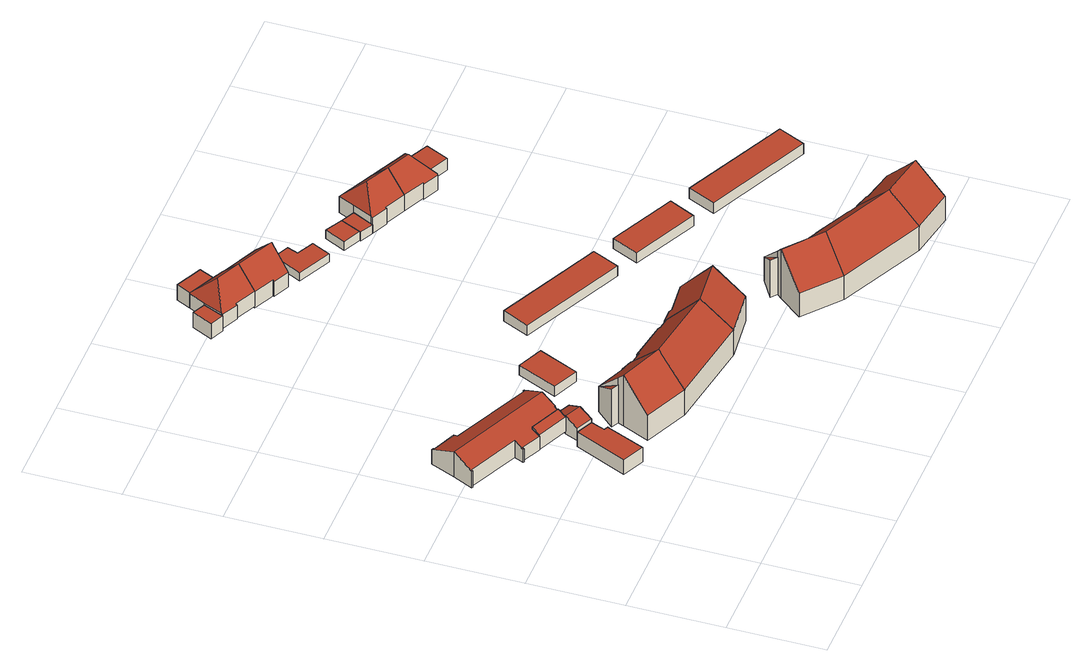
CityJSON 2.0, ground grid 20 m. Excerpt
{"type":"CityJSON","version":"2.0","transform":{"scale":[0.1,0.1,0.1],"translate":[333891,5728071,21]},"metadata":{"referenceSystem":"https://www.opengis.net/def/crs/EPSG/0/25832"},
"CityObjects":{
"building1":{"type":"Building","attributes":{"Gemeindeschluessel":"05170048","Geometrietyp2DReferenz":"3000","function":"31001_1010"},"address":[{"country":"Germany","locality":"Wesel","thoroughfareNumber":"133","thoroughfareName":"Reeser Landstraße"}],"children":["building1-1","building1-2"]},
"building1-1":{"type":"BuildingPart","attributes":{"roofType":"3100","measuredHeight":6.15},"parents":["building1"],"geometry":[{"type":"MultiSurface","lod":"2","boundaries":[[[0,1,2,3]],[[4,5,1,0]],[[6,7,5,4]],[[8,9,10,11]],[[12,13,9,8]],[[14,15,13,12]],[[16,17,15,14]],[[18,19,17,16]],[[20,21,19,18]],[[22,23,21,20]],[[24,25,23,22]],[[26,27,25,24]],[[28,29,27,26]],[[30,31,29,28]],[[32,33,31,30]],[[34,35,33,32]],[[36,37,35,34]],[[38,39,37,36]],[[40,41,39,38]],[[3,2,41,40]],[[22,20,18,16,14,12,8,11,42,6,4,0,3,24]],[[40,38,36,34,32,30,28,26,24,3]],[[1,5,7,43,10,9,13,15,17,19,21,23,25,27,29,31,33,35,37,39,41,2]],[[44,45,43,7]],[[6,42,45,44]],[[45,46,10,43]],[[42,11,46,45]]],"semantics":{"surfaces":[{"type":"WallSurface"},{"type":"RoofSurface"},{"type":"GroundSurface"},{"type":"ClosureSurface"}],"values":[0,0,0,0,0,0,0,0,0,0,0,0,0,0,0,0,0,0,0,0,1,1,2,0,3,0,3]}}]},
"building1-2":{"type":"BuildingPart","attributes":{"roofType":"2100","measuredHeight":4.39},"address":[{"country":"Germany","locality":"Wesel","thoroughfareNumber":"133","thoroughfareName":"Reeser Landstraße"}],"parents":["building1"],"geometry":[{"type":"MultiSurface","lod":"2","boundaries":[[[47,48,44,49]],[[50,46,48,47]],[[50,47,49,51]],[[48,46,45,44]],[[51,42,11,50]],[[45,46,11,42]],[[51,49,6,42]],[[44,45,42,6]]],"semantics":{"surfaces":[{"type":"WallSurface"},{"type":"RoofSurface"},{"type":"GroundSurface"},{"type":"ClosureSurface"}],"values":[0,0,1,2,0,3,0,3]}}]},
"building2":{"type":"Building","attributes":{"Geometrietyp2DReferenz":"3000","Gemeindeschluessel":"05170048","function":"31001_2723","roofType":"1000","measuredHeight":3.42},"address":[{"country":"Germany","locality":"Wesel","thoroughfareNumber":"133","thoroughfareName":"Reeser Landstraße"}],"geometry":[{"type":"Solid","lod":"2","boundaries":[[[[52,53,54,55]],[[56,57,53,52]],[[58,59,57,56]],[[60,61,59,58]],[[62,63,61,60]],[[64,65,63,62]],[[55,54,65,64]],[[62,60,58,56,52,55,64]],[[53,57,59,61,63,65,54]]]],"semantics":{"surfaces":[{"type":"WallSurface"},{"type":"RoofSurface"},{"type":"GroundSurface"}],"values":[[0,0,0,0,0,0,0,1,2]]}}]},
"building3":{"type":"Building","attributes":{"Geometrietyp2DReferenz":"3000","Gemeindeschluessel":"05170048","function":"31001_2463","roofType":"3100","measuredHeight":4.27},"address":[{"country":"Germany","locality":"Wesel","thoroughfareNumber":"133","thoroughfareName":"Reeser Landstraße"}],"geometry":[{"type":"Solid","lod":"2","boundaries":[[[[66,67,68,69]],[[70,71,67,66]],[[72,73,71,70]],[[74,75,73,72]],[[76,77,75,74]],[[78,79,77,76]],[[80,81,79,78]],[[82,83,81,80]],[[69,68,83,82]],[[69,82,80,66]],[[78,76,74,72,70,66,80]],[[67,71,73,75,77,79,81,83,68]]]],"semantics":{"surfaces":[{"type":"WallSurface"},{"type":"RoofSurface"},{"type":"GroundSurface"}],"values":[[0,0,0,0,0,0,0,0,0,1,1,2]]}}]},
"building4":{"type":"Building","attributes":{"Geometrietyp2DReferenz":"3000","Gemeindeschluessel":"05170048","function":"31001_2463","roofType":"1000","measuredHeight":2.33},"address":[{"country":"Germany","locality":"Wesel","thoroughfareNumber":"25","thoroughfareName":"Otto-Brenner-Straße"}],"geometry":[{"type":"Solid","lod":"2","boundaries":[[[[84,85,86,87]],[[88,89,85,84]],[[90,91,89,88]],[[87,86,91,90]],[[88,84,87,90]],[[85,89,91,86]]]],"semantics":{"surfaces":[{"type":"WallSurface"},{"type":"RoofSurface"},{"type":"GroundSurface"}],"values":[[0,0,0,0,1,2]]}}]},
"building5":{"type":"Building","attributes":{"Gemeindeschluessel":"05170048","Geometrietyp2DReferenz":"3000","function":"31001_1010"},"address":[{"country":"Germany","locality":"Wesel","thoroughfareNumber":"25","thoroughfareName":"Otto-Brenner-Straße"},{"country":"Germany","locality":"Wesel","thoroughfareNumber":"23","thoroughfareName":"Otto-Brenner-Straße"}],"children":["building5-1","building5-2","building5-3","building5-4","building5-5"]},
"building5-1":{"type":"BuildingPart","attributes":{"roofType":"3100","measuredHeight":12.41},"parents":["building5"],"geometry":[{"type":"Solid","lod":"2","boundaries":[[[[92,93,94,95]],[[96,97,93,92]],[[98,99,97,96]],[[100,101,99,98]],[[102,103,101,100]],[[104,105,106,107]],[[104,107,108,109]],[[102,100,98,96,92,95,109,108]],[[110,94,93,97,99,101,103,111,106,105]],[[109,110,105,104]],[[95,94,110,109]],[[108,111,103,102]],[[107,106,111,108]]]],"semantics":{"surfaces":[{"type":"WallSurface"},{"type":"RoofSurface"},{"type":"GroundSurface"},{"type":"ClosureSurface"}],"values":[[0,0,0,0,0,0,1,1,2,3,3,3,3]]}}]},
"building5-2":{"type":"BuildingPart","attributes":{"roofType":"2100","measuredHeight":9.2},"parents":["building5"],"geometry":[{"type":"Solid","lod":"2","boundaries":[[[[112,113,114,115]],[[116,117,113,112]],[[112,115,116]],[[113,117,114]],[[116,115,114,117]]]],"semantics":{"surfaces":[{"type":"WallSurface"},{"type":"RoofSurface"},{"type":"GroundSurface"},{"type":"ClosureSurface"}],"values":[[0,0,1,2,3]]}}]},
"building5-3":{"type":"BuildingPart","attributes":{"roofType":"3100","measuredHeight":12.41},"parents":["building5"],"geometry":[{"type":"MultiSurface","lod":"2","boundaries":[[[118,119,120,121]],[[122,123,119,118]],[[124,125,126,127]],[[128,129,125,124]],[[130,131,129,128]],[[95,94,131,130]],[[121,120,105,104]],[[95,130,128,124,127,122,118,109]],[[121,104,109,118]],[[119,123,126,125,129,131,94,110,105,120]],[[122,127,132]],[[126,123,132,127]],[[109,110,94,95]],[[104,105,110,109]]],"semantics":{"surfaces":[{"type":"WallSurface"},{"type":"RoofSurface"},{"type":"GroundSurface"},{"type":"ClosureSurface"}],"values":[0,0,0,0,0,0,0,1,1,2,0,3,3,3]}}]},
"building5-4":{"type":"BuildingPart","attributes":{"roofType":"2100","measuredHeight":9.2},"parents":["building5"],"geometry":[{"type":"Solid","lod":"2","boundaries":[[[[133,134,123,132]],[[127,126,134,133]],[[133,132,127]],[[134,126,123]],[[132,123,126,127]]]],"semantics":{"surfaces":[{"type":"WallSurface"},{"type":"RoofSurface"},{"type":"GroundSurface"},{"type":"ClosureSurface"}],"values":[[0,0,1,2,3]]}}]},
"building5-5":{"type":"BuildingPart","attributes":{"roofType":"3100","measuredHeight":12.41},"parents":["building5"],"geometry":[{"type":"MultiSurface","lod":"2","boundaries":[[[135,136,103,102]],[[137,138,136,135]],[[139,140,138,137]],[[115,114,140,139]],[[141,142,117,143]],[[144,145,142,141]],[[107,106,145,144]],[[107,144,141,108]],[[143,115,139,137,135,102,108,141]],[[111,103,136,138,140,114,117,142,145,106]],[[108,111,106,107]],[[102,103,111,108]],[[143,116,115]],[[117,114,115,116]]],"semantics":{"surfaces":[{"type":"WallSurface"},{"type":"RoofSurface"},{"type":"GroundSurface"},{"type":"ClosureSurface"}],"values":[0,0,0,0,0,0,0,1,1,2,3,3,0,3]}}]},
"building6":{"type":"Building","attributes":{"Geometrietyp2DReferenz":"3000","Gemeindeschluessel":"05170048","function":"31001_2463","roofType":"1000","measuredHeight":3.62},"address":[{"country":"Germany","locality":"Wesel","thoroughfareNumber":"140","thoroughfareName":"Reeser Landstraße"}],"geometry":[{"type":"Solid","lod":"2","boundaries":[[[[146,147,148,149]],[[150,151,147,146]],[[152,153,151,150]],[[149,148,153,152]],[[150,146,149,152]],[[147,151,153,148]]]],"semantics":{"surfaces":[{"type":"WallSurface"},{"type":"RoofSurface"},{"type":"GroundSurface"}],"values":[[0,0,0,0,1,2]]}}]},
"building7":{"type":"Building","attributes":{"Gemeindeschluessel":"05170048","Geometrietyp2DReferenz":"3000","function":"31001_1010"},"address":[{"country":"Germany","locality":"Wesel","thoroughfareNumber":"140","thoroughfareName":"Reeser Landstraße"}],"children":["building7-1","building7-2"]},
"building7-1":{"type":"BuildingPart","attributes":{"roofType":"5000","measuredHeight":7.92},"parents":["building7"],"geometry":[{"type":"Solid","lod":"2","boundaries":[[[[154,155,156,157]],[[158,159,155,154]],[[160,161,159,158]],[[162,163,161,160]],[[164,165,163,162]],[[166,165,164]],[[167,168,169,170]],[[171,172,168,167]],[[173,174,172,171]],[[157,156,174,173]],[[171,167,170,166,175]],[[166,164,162,160,175]],[[160,158,154,157,173,171,175]],[[155,159,161,163,165,169,168,172,174,156]],[[170,169,165,166]]]],"semantics":{"surfaces":[{"type":"WallSurface"},{"type":"RoofSurface"},{"type":"GroundSurface"},{"type":"ClosureSurface"}],"values":[[0,0,0,0,0,0,0,0,0,0,1,1,1,2,3]]}}]},
"building7-2":{"type":"BuildingPart","attributes":{"roofType":"1000","measuredHeight":3.68},"parents":["building7"],"geometry":[{"type":"Solid","lod":"2","boundaries":[[[[176,177,165,166]],[[178,179,177,176]],[[170,169,179,178]],[[178,176,166,170]],[[177,179,169,165]],[[166,165,169,170]]]],"semantics":{"surfaces":[{"type":"WallSurface"},{"type":"RoofSurface"},{"type":"GroundSurface"},{"type":"ClosureSurface"}],"values":[[0,0,0,1,2,3]]}}]},
"building8":{"type":"Building","attributes":{"Geometrietyp2DReferenz":"3000","Gemeindeschluessel":"05170048","function":"31001_2463","roofType":"1000","measuredHeight":2.51},"address":[{"country":"Germany","locality":"Wesel","thoroughfareNumber":"23","thoroughfareName":"Otto-Brenner-Straße"}],"geometry":[{"type":"Solid","lod":"2","boundaries":[[[[180,181,182,183]],[[184,185,181,180]],[[186,187,185,184]],[[183,182,187,186]],[[184,180,183,186]],[[181,185,187,182]]]],"semantics":{"surfaces":[{"type":"WallSurface"},{"type":"RoofSurface"},{"type":"GroundSurface"}],"values":[[0,0,0,0,1,2]]}}]},
"building9":{"type":"Building","attributes":{"Geometrietyp2DReferenz":"3000","Gemeindeschluessel":"05170048","function":"31001_1010","roofType":"3100","measuredHeight":8.26},"address":[{"country":"Germany","locality":"Wesel","thoroughfareNumber":"138","thoroughfareName":"Reeser Landstraße"}],"geometry":[{"type":"Solid","lod":"2","boundaries":[[[[171,188,189,190]],[[191,192,188,171]],[[193,194,192,191]],[[195,196,194,193]],[[197,198,196,195]],[[199,200,198,197]],[[201,202,200,199]],[[190,189,202,201]],[[190,201,199,197,195,171]],[[193,191,171,195]],[[188,192,194,196,198,200,202,189]]]],"semantics":{"surfaces":[{"type":"WallSurface"},{"type":"RoofSurface"},{"type":"GroundSurface"}],"values":[[0,0,0,0,0,0,0,0,1,1,2]]}}]},
"building10":{"type":"Building","attributes":{"Geometrietyp2DReferenz":"3000","Gemeindeschluessel":"05170048","function":"31001_2723","roofType":"1000","measuredHeight":2.05},"address":[{"country":"Germany","locality":"Wesel","thoroughfareNumber":"136","thoroughfareName":"Reeser Landstraße"}],"geometry":[{"type":"Solid","lod":"2","boundaries":[[[[203,204,205,206]],[[207,208,204,203]],[[209,210,208,207]],[[211,212,210,209]],[[213,214,212,211]],[[206,205,214,213]],[[211,209,207,203,206,213]],[[204,208,210,212,214,205]]]],"semantics":{"surfaces":[{"type":"WallSurface"},{"type":"RoofSurface"},{"type":"GroundSurface"}],"values":[[0,0,0,0,0,0,1,2]]}}]},
"building11":{"type":"Building","attributes":{"Geometrietyp2DReferenz":"3000","Gemeindeschluessel":"05170048","function":"31001_2723","roofType":"1000","measuredHeight":2.08},"address":[{"country":"Germany","locality":"Wesel","thoroughfareNumber":"136","thoroughfareName":"Reeser Landstraße"}],"geometry":[{"type":"Solid","lod":"2","boundaries":[[[[215,216,217,218]],[[219,220,216,215]],[[221,222,220,219]],[[218,217,222,221]],[[219,215,218,221]],[[216,220,222,217]]]],"semantics":{"surfaces":[{"type":"WallSurface"},{"type":"RoofSurface"},{"type":"GroundSurface"}],"values":[[0,0,0,0,1,2]]}}]},
"building12":{"type":"Building","attributes":{"Gemeindeschluessel":"05170048","Geometrietyp2DReferenz":"3000","function":"31001_1010"},"address":[{"country":"Germany","locality":"Wesel","thoroughfareNumber":"19","thoroughfareName":"Otto-Brenner-Straße"},{"country":"Germany","locality":"Wesel","thoroughfareNumber":"21","thoroughfareName":"Otto-Brenner-Straße"}],"children":["building12-1","building12-2","building12-3","building12-4","building12-5"]},
"building12-1":{"type":"BuildingPart","attributes":{"roofType":"3100","measuredHeight":12.08},"parents":["building12"],"geometry":[{"type":"Solid","lod":"2","boundaries":[[[[223,224,225,226]],[[227,228,229,230]],[[231,232,228,227]],[[233,234,232,231]],[[235,236,234,233]],[[237,238,236,235]],[[223,226,239,240]],[[237,235,233,231,227,230,240,239]],[[241,225,224,242,229,228,232,234,236,238]],[[239,241,238,237]],[[226,225,241,239]],[[240,242,224,223]],[[230,229,242,240]]]],"semantics":{"surfaces":[{"type":"WallSurface"},{"type":"RoofSurface"},{"type":"GroundSurface"},{"type":"ClosureSurface"}],"values":[[0,0,0,0,0,0,1,1,2,3,3,3,3]]}}]},
"building12-2":{"type":"BuildingPart","attributes":{"roofType":"3100","measuredHeight":12.08},"parents":["building12"],"geometry":[{"type":"MultiSurface","lod":"2","boundaries":[[[243,244,245,246]],[[247,248,244,243]],[[249,250,251,252]],[[253,254,250,249]],[[255,256,254,253]],[[230,229,256,255]],[[246,245,224,223]],[[230,255,253,249,252,247,243,240]],[[246,223,240,243]],[[244,248,251,250,254,256,229,242,224,245]],[[247,252,257]],[[251,248,257,252]],[[240,242,229,230]],[[223,224,242,240]]],"semantics":{"surfaces":[{"type":"WallSurface"},{"type":"RoofSurface"},{"type":"GroundSurface"},{"type":"ClosureSurface"}],"values":[0,0,0,0,0,0,0,1,1,2,0,3,3,3]}}]},
"building12-3":{"type":"BuildingPart","attributes":{"roofType":"2100","measuredHeight":9.14},"parents":["building12"],"geometry":[{"type":"Solid","lod":"2","boundaries":[[[[258,259,248,257]],[[252,251,259,258]],[[258,257,252]],[[259,251,248]],[[257,248,251,252]]]],"semantics":{"surfaces":[{"type":"WallSurface"},{"type":"RoofSurface"},{"type":"GroundSurface"},{"type":"ClosureSurface"}],"values":[[0,0,1,2,3]]}}]},
"building12-4":{"type":"BuildingPart","attributes":{"roofType":"2100","measuredHeight":9.14},"parents":["building12"],"geometry":[{"type":"Solid","lod":"2","boundaries":[[[[260,261,262,263]],[[264,265,261,260]],[[263,264,260]],[[262,261,265]],[[264,263,262,265]]]],"semantics":{"surfaces":[{"type":"WallSurface"},{"type":"RoofSurface"},{"type":"GroundSurface"},{"type":"ClosureSurface"}],"values":[[0,0,1,2,3]]}}]},
"building12-5":{"type":"BuildingPart","attributes":{"roofType":"3100","measuredHeight":12.08},"parents":["building12"],"geometry":[{"type":"MultiSurface","lod":"2","boundaries":[[[266,267,268,269]],[[226,225,267,266]],[[270,271,238,237]],[[272,273,271,270]],[[274,275,273,272]],[[263,262,275,274]],[[269,268,265,276]],[[226,266,269,239]],[[276,263,274,272,270,237,239,269]],[[267,225,241,238,271,273,275,262,265,268]],[[239,241,225,226]],[[237,238,241,239]],[[276,264,263]],[[265,262,263,264]]],"semantics":{"surfaces":[{"type":"WallSurface"},{"type":"RoofSurface"},{"type":"GroundSurface"},{"type":"ClosureSurface"}],"values":[0,0,0,0,0,0,0,1,1,2,3,3,0,3]}}]},
"building13":{"type":"Building","attributes":{"Geometrietyp2DReferenz":"3000","Gemeindeschluessel":"05170048","function":"31001_2723","roofType":"1000","measuredHeight":2.08},"address":[{"country":"Germany","locality":"Wesel","thoroughfareNumber":"136","thoroughfareName":"Reeser Landstraße"}],"geometry":[{"type":"Solid","lod":"2","boundaries":[[[[277,278,220,219]],[[279,280,278,277]],[[281,282,280,279]],[[221,222,282,281]],[[219,220,222,221]],[[281,279,277,219,221]],[[278,280,282,222,220]]]],"semantics":{"surfaces":[{"type":"WallSurface"},{"type":"RoofSurface"},{"type":"GroundSurface"}],"values":[[0,0,0,0,0,1,2]]}}]},
"building14":{"type":"Building","attributes":{"Geometrietyp2DReferenz":"3000","Gemeindeschluessel":"05170048","function":"31001_2463","roofType":"1000","measuredHeight":2.59},"address":[{"country":"Germany","locality":"Wesel","thoroughfareNumber":"21","thoroughfareName":"Otto-Brenner-Straße"}],"geometry":[{"type":"Solid","lod":"2","boundaries":[[[[283,284,285,286]],[[287,288,284,283]],[[289,290,288,287]],[[286,285,290,289]],[[287,283,286,289]],[[284,288,290,285]]]],"semantics":{"surfaces":[{"type":"WallSurface"},{"type":"RoofSurface"},{"type":"GroundSurface"}],"values":[[0,0,0,0,1,2]]}}]},
"building15":{"type":"Building","attributes":{"Geometrietyp2DReferenz":"3000","Gemeindeschluessel":"05170048","function":"31001_1010","roofType":"5000","measuredHeight":8.17},"address":[{"country":"Germany","locality":"Wesel","thoroughfareNumber":"136","thoroughfareName":"Reeser Landstraße"}],"geometry":[{"type":"Solid","lod":"2","boundaries":[[[[291,292,293,294]],[[295,280,292,291]],[[296,297,280,295]],[[298,278,297,296]],[[299,300,278,298]],[[301,302,300,299]],[[303,304,302,301]],[[305,306,304,303]],[[294,293,306,305]],[[303,301,299,307]],[[299,298,296,307]],[[296,295,291,294,305,303,307]],[[292,280,297,278,300,302,304,306,293]]]],"semantics":{"surfaces":[{"type":"WallSurface"},{"type":"RoofSurface"},{"type":"GroundSurface"}],"values":[[0,0,0,0,0,0,0,0,0,1,1,1,2]]}}]},
"building16":{"type":"Building","attributes":{"Geometrietyp2DReferenz":"3000","Gemeindeschluessel":"05170048","function":"31001_1010","roofType":"5000","measuredHeight":8.07},"address":[{"country":"Germany","locality":"Wesel","thoroughfareNumber":"134","thoroughfareName":"Reeser Landstraße"}],"geometry":[{"type":"Solid","lod":"2","boundaries":[[[[308,309,310,311]],[[305,312,309,308]],[[303,313,312,305]],[[301,314,313,303]],[[315,316,314,301]],[[317,318,316,315]],[[319,320,318,317]],[[321,322,320,319]],[[311,310,322,321]],[[303,305,308,311,321,319,323]],[[319,317,315,323]],[[315,301,303,323]],[[309,312,313,314,316,318,320,322,310]]]],"semantics":{"surfaces":[{"type":"WallSurface"},{"type":"RoofSurface"},{"type":"GroundSurface"}],"values":[[0,0,0,0,0,0,0,0,0,1,1,1,2]]}}]},
"building17":{"type":"Building","attributes":{"Geometrietyp2DReferenz":"3000","Gemeindeschluessel":"05170048","function":"31001_2463","roofType":"1000","measuredHeight":2.88},"address":[{"country":"Germany","locality":"Wesel","thoroughfareNumber":"134","thoroughfareName":"Reeser Landstraße"}],"geometry":[{"type":"Solid","lod":"2","boundaries":[[[[324,325,326,327]],[[328,329,325,324]],[[330,331,329,328]],[[327,326,331,330]],[[328,324,327,330]],[[325,329,331,326]]]],"semantics":{"surfaces":[{"type":"WallSurface"},{"type":"RoofSurface"},{"type":"GroundSurface"}],"values":[[0,0,0,0,1,2]]}}]},
"building18":{"type":"Building","attributes":{"Geometrietyp2DReferenz":"3000","Gemeindeschluessel":"05170048","function":"31001_2463","roofType":"1000","measuredHeight":2.57},"address":[{"country":"Germany","locality":"Wesel","thoroughfareNumber":"19","thoroughfareName":"Otto-Brenner-Straße"}],"geometry":[{"type":"Solid","lod":"2","boundaries":[[[[332,333,334,335]],[[336,337,333,332]],[[338,339,337,336]],[[335,334,339,338]],[[336,332,335,338]],[[333,337,339,334]]]],"semantics":{"surfaces":[{"type":"WallSurface"},{"type":"RoofSurface"},{"type":"GroundSurface"}],"values":[[0,0,0,0,1,2]]}}]}
},
"vertices":[
[227,487,80],[227,487,34],[241,518,34],[241,518,95],[225,488,80],[225,488,34],[220,479,75],[220,479,34],[106,510,67],[106,510,34],[147,491,34],[147,491,67],[105,507,65],[105,507,34],[102,508,65],[102,508,34],[111,528,76],[111,528,34],[4,576,75],[4,576,34],[3,574,74],[3,574,34],[1,575,74],[1,575,34],[20,617,95],[20,617,34],[42,669,70],[42,669,34],[45,667,70],[45,667,34],[44,665,71],[44,665,34],[94,643,71],[94,643,34],[90,634,75],[90,634,34],[256,558,75],[256,558,34],[257,561,74],[257,561,34],[259,560,74],[259,560,34],[154,508,75],[154,508,34],[220,479,36],[154,508,36],[147,491,36],
[213,462,71],[213,462,36],[220,479,80],[147,491,71],[154,508,80],
[232,385,52],[232,385,17],[224,389,17],[224,389,52],[229,378,52],[229,378,17],[197,303,52],[197,303,17],[150,325,52],[150,325,17],[200,434,52],[200,434,17],[235,418,52],[235,418,17],
[212,461,74],[212,461,31],[200,434,31],[200,434,61],[213,462,74],[213,462,31],[220,479,66],[220,479,31],[225,488,61],[225,488,31],[227,487,61],[227,487,31],[259,471,61],[259,471,31],[247,445,74],[247,445,31],[235,418,61],[235,418,31],
[399,576,56],[399,576,32],[345,600,32],[345,600,56],[362,492,56],[362,492,32],[308,516,56],[308,516,32],
[440,394,66],[440,394,5],[416,398,5],[416,398,66],[441,399,61],[441,399,5],[527,386,61],[527,386,5],[526,381,66],[526,381,5],[551,378,66],[551,378,5],[366,278,66],[366,278,5],[563,249,5],[563,249,66],[557,313,129],[391,338,129],[391,338,5],[557,313,5],
[673,338,97],[673,338,5],[650,385,5],[650,385,66],[655,337,97],[655,337,5],
[298,376,129],[298,376,5],[273,319,5],[273,319,66],[304,389,115],[304,389,5],[388,405,69],[388,405,5],[323,434,5],[323,434,66],[389,410,64],[389,410,5],[417,403,61],[417,403,5],[304,389,97],
[288,396,97],[288,396,5],
[551,383,61],[551,383,5],[579,382,63],[579,382,5],[579,377,68],[579,377,5],[657,323,129],[657,323,5],[655,337,115],[664,260,66],[664,260,5],
[273,1223,73],[273,1223,36],[252,1180,36],[252,1180,73],[300,1210,73],[300,1210,36],[281,1167,73],[281,1167,36],
[316,1150,76],[316,1150,42],[317,1152,42],[317,1152,79],[281,1167,76],[281,1167,42],[282,1169,78],[282,1169,42],[300,1210,77],[300,1210,42],[318,1245,78],[318,1245,42],[318,1245,79],[398,1207,79],[398,1207,42],[375,1218,42],[375,1218,79],[380,1169,121],[380,1169,42],[362,1131,79],[362,1131,42],[327,1194,121],
[333,1275,79],[333,1275,42],[389,1249,79],[389,1249,42],
[706,576,57],[706,576,32],[486,679,32],[486,679,57],[680,520,57],[680,520,32],[460,623,57],[460,623,32],
[380,1169,39],[362,1131,39],[362,1131,78],[398,1207,78],[398,1207,39],[478,1170,78],[478,1170,39],[460,1131,121],[460,1131,39],[440,1091,75],[440,1091,39],[405,1107,75],[405,1107,39],[406,1110,78],[406,1110,39],
[530,1124,56],[530,1124,36],[497,1139,36],[497,1139,56],[521,1101,56],[521,1101,36],[557,1083,56],[557,1083,36],[538,1044,56],[538,1044,36],[467,1078,56],[467,1078,36],
[600,1072,58],[600,1072,37],[578,1028,37],[578,1028,58],[636,1053,58],[636,1053,37],[616,1010,58],[616,1010,37],
[781,104,66],[781,104,8],[964,18,8],[964,18,66],[886,193,66],[886,193,8],[863,204,8],[863,204,66],[888,198,61],[888,198,8],[967,161,61],[967,161,8],[965,156,66],[965,156,8],[987,146,66],[987,146,8],[976,82,129],[822,154,129],[976,82,8],[822,154,8],
[745,217,129],[745,217,8],[705,168,8],[705,168,66],[754,227,115],[754,227,8],[839,219,68],[839,219,8],[785,265,8],[785,265,66],[842,223,63],[842,223,8],[866,208,61],[866,208,8],[754,227,99],
[741,238,99],[741,238,8],
[1093,73,99],[1093,73,8],[1085,124,8],[1085,124,66],[1076,76,99],[1076,76,8],
[1063,1,66],[1063,1,8],[1074,63,8],[1074,63,129],[989,151,61],[989,151,8],[1017,142,63],[1017,142,8],[1015,137,68],[1015,137,8],[1076,76,115],
[665,1039,58],[665,1039,37],[643,994,58],[643,994,37],[615,1008,58],[615,1008,37],
[893,488,57],[893,488,32],[754,554,32],[754,554,57],[866,433,57],[866,433,32],[728,498,57],[728,498,32],
[678,978,74],[678,978,37],[679,980,37],[679,980,76],[643,994,74],[645,997,76],[645,997,37],[665,1039,76],[681,1073,76],[681,1073,37],[760,1035,76],[760,1035,37],[742,997,118],[742,997,37],[724,959,76],[724,959,37],[691,1022,118],
[769,937,76],[769,937,38],[768,935,38],[768,935,74],[724,959,38],[742,997,38],[760,1035,38],[840,997,76],[840,997,38],[817,949,76],[817,949,38],[804,921,76],[804,921,38],[802,919,74],[802,919,38],[792,973,118],
[893,972,60],[893,972,31],[840,997,31],[840,997,60],[871,924,60],[871,924,31],[817,949,60],[817,949,31],
[1160,363,57],[1160,363,31],[940,467,31],[940,467,57],[1134,307,57],[1134,307,31],[914,410,57],[914,410,31]
]}
